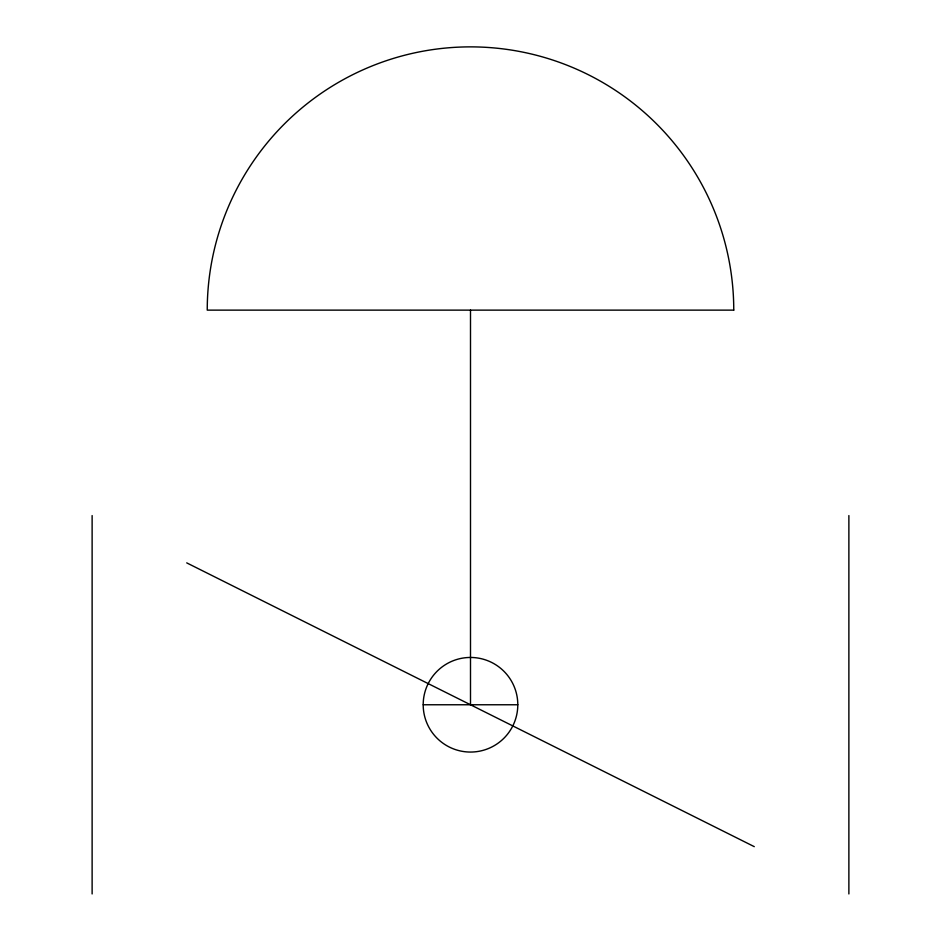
<?xml version="1.0" encoding="UTF-8"?>
<svg xmlns="http://www.w3.org/2000/svg" width="941" height="941" viewBox="0 0 941 941"><rect width="100%" height="100%" fill="white"/><g stroke="black" fill="none" stroke-linecap="round" stroke-linejoin="round"><path stroke-width="1.41" d="M423.203 704.762L517.797 704.762A47.297 47.297 0 0 1 446.846 745.719A47.297 47.297 0 0 1 446.846 663.793A47.297 47.297 0 0 1 517.797 704.762M186.718 562.871L754.282 846.653M848.876 515.574L848.876 893.95M470.5 310.13L470.5 704.762M92.124 515.574L92.124 893.95M733.757 310.13L207.243 310.13A263.257 263.257 0 0 1 470.5 46.874A263.257 263.257 0 0 1 733.757 310.13"/></g></svg>
